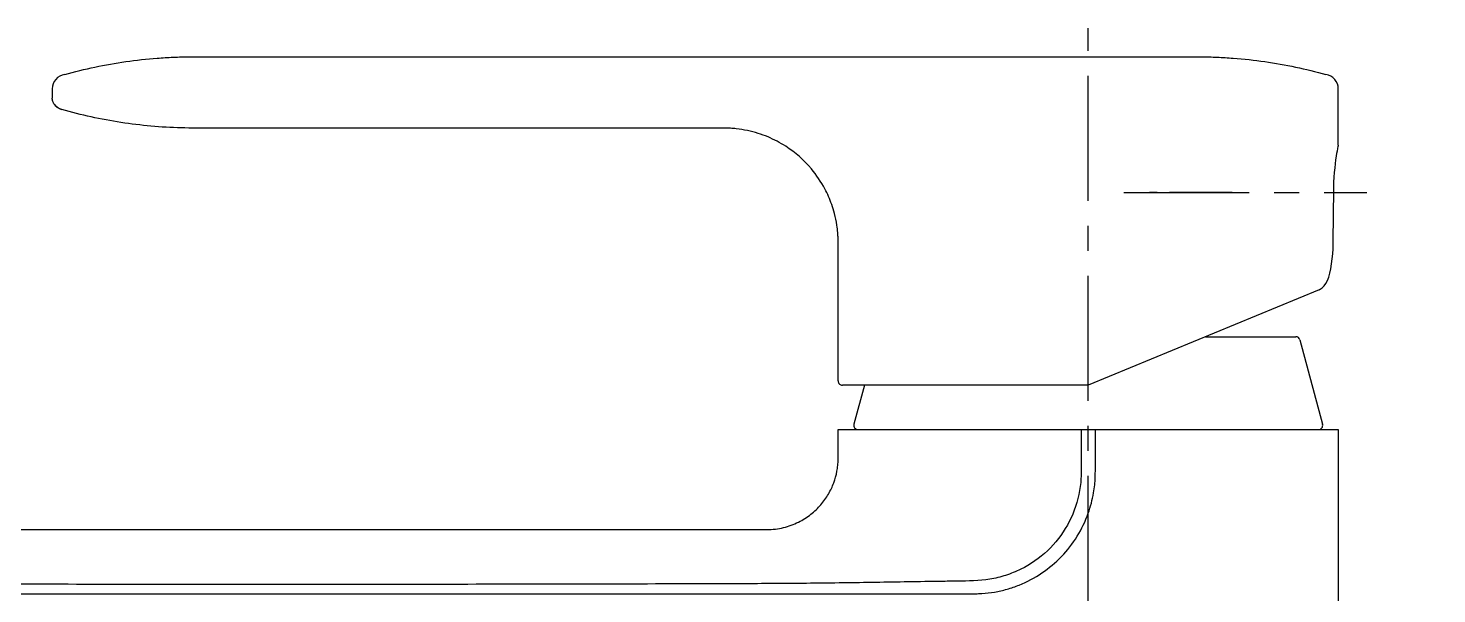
# Model space of a CAD drawing. Extents: x -14459 to -13865, y -11108 to -10688.
# Drawn here: x -14123.3 to -14024.7, y -10830 to -10790.4 of the extents above; entities that cross this region are included whole.
import ezdxf

# ---------------------------------------------------------------- set-up
doc = ezdxf.new("R2010")
doc.units = 0
doc.header["$LTSCALE"] = 7
doc.linetypes.add('CENTER', pattern=[2, 1.25, -0.25, 0.25, -0.25])
for name, color, linetype in [('0702LEVER_DXF_CONTINUOUS_LINE', 7, 'CONTINUOUS'), ('CL', 1, 'CENTER'), ('D', 2, 'CONTINUOUS'), ('DWG', 7, 'CONTINUOUS'), ('FL0702_BODY_DXF_CONTINUOUS_LINE', 7, 'CONTINUOUS')]:
    doc.layers.add(name, color=color, linetype=linetype)

msp = doc.modelspace()

# ---------------------------------------------------------------- linework, layer by layer
at = {"layer": '0702LEVER_DXF_CONTINUOUS_LINE', "color": 7, "linetype": 'Continuous'}
for p, q in [((-14121.62861, -10794.60967), (-14121.62861, -10795.2618)), ((-14031.62861, -10798.5618), (-14031.62861, -10794.60971)), ((-14120.95697, -10796.06045), (-14120.95661, -10796.06055)), ((-14031.62862, -10798.5618), (-14031.63434, -10798.61871)), ((-14031.9851, -10805.28237), (-14031.94728, -10801.69216)), ((-14032.97654, -10808.67139), (-14049.12861, -10815.3618)), ((-14049.12861, -10815.3618), (-14066.32857, -10815.3618))]:
    msp.add_line(p, q, dxfattribs=at)
for points in [[(-14121.48091, -10795.70384), (-14121.40128, -10795.79883), (-14121.29559, -10795.89256), (-14121.173, -10795.97208), (-14121.0358, -10796.03485), (-14120.95686, -10796.06078)], [(-14031.94728, -10801.69216), (-14031.94408, -10801.49444), (-14031.93263, -10801.14412), (-14031.9142, -10800.8002), (-14031.88963, -10800.46743), (-14031.86007, -10800.15037), (-14031.82698, -10799.8535), (-14031.79204, -10799.581), (-14031.75699, -10799.33658), (-14031.72363, -10799.12365), (-14031.69364, -10798.94516), (-14031.66856, -10798.80359), (-14031.63415, -10798.61688)], [(-14032.97654, -10808.67139), (-14032.9029, -10808.6362), (-14032.75668, -10808.53637), (-14032.62196, -10808.40063), (-14032.50075, -10808.22993), (-14032.3934, -10808.02482), (-14032.29937, -10807.78493), (-14032.21818, -10807.51018), (-14032.1501, -10807.20443), (-14032.09486, -10806.87278), (-14032.05196, -10806.52303), (-14032.02059, -10806.16415), (-14031.99967, -10805.80557), (-14031.98804, -10805.45983), (-14031.9851, -10805.28236)]]:
    msp.add_lwpolyline(points, dxfattribs=at)
for centre, radius, start, end in [((-14120.62843, -10794.60983), 1.00019, 97.2791484, 179.9909496), ((-14032.6288, -10794.60987), 1.00019, 0.0090195, 82.6821447), ((-14066.32857, -10815.0618), 0.3, 179.999083, 270)]:
    msp.add_arc(centre, radius, start, end, dxfattribs=at)
for points, knots in [([(-14120.75647, -10793.60697), (-14120.05558, -10793.41225), (-14118.63909, -10793.0675), (-14116.4759, -10792.68475), (-14114.64229, -10792.48069), (-14113.14963, -10792.39089), (-14112.00606, -10792.36342), (-14110.84296, -10792.36378), (-14109.65753, -10792.36652), (-14108.44685, -10792.36504), (-14106.77355, -10792.36486), (-14104.59755, -10792.3655), (-14101.88174, -10792.3657), (-14099.03027, -10792.36602), (-14094.99962, -10792.36634), (-14089.74328, -10792.36666), (-14083.25544, -10792.36689), (-14076.62808, -10792.36696), (-14070.00074, -10792.36689), (-14063.51294, -10792.36666), (-14058.25665, -10792.36634), (-14054.22605, -10792.36602), (-14051.37463, -10792.3657), (-14048.65887, -10792.36552), (-14046.4829, -10792.36478), (-14044.80963, -10792.36503), (-14043.59897, -10792.36652), (-14042.41356, -10792.36378), (-14041.25047, -10792.36344), (-14040.10691, -10792.39104), (-14038.61423, -10792.48112), (-14036.78065, -10792.68555), (-14034.61748, -10793.06813), (-14033.20097, -10793.41256), (-14032.50011, -10793.60721)], [0, 0, 0, 0, 0.02466461, 0.04938982, 0.07443925, 0.08716961, 0.10008286, 0.11321763, 0.12660523, 0.1402769, 0.1542672, 0.18334067, 0.21405713, 0.24635043, 0.2800236, 0.35072177, 0.42457386, 0.50000268, 0.57543135, 0.6492829, 0.71998022, 0.75365302, 0.78594573, 0.81666164, 0.8457346, 0.85972473, 0.87339621, 0.88678358, 0.89991814, 0.91283135, 0.92556195, 0.95061212, 0.97533687, 1, 1, 1, 1]), ([(-14121.48091, -10795.70384), (-14121.52679, -10795.64034), (-14121.60118, -10795.49939), (-14121.62716, -10795.34164), (-14121.62732, -10795.2633)], [0, 0, 0, 0, 0.50001633, 1, 1, 1, 1]), ([(-14120.95815, -10796.06041), (-14121.06111, -10796.03089), (-14121.25905, -10795.94054), (-14121.4184, -10795.79035), (-14121.48091, -10795.70384)], [0, 0, 0, 0, 0.5008678, 1, 1, 1, 1]), ([(-14104.12861, -10797.3618), (-14104.83481, -10797.3618), (-14106.24721, -10797.36214), (-14108.36584, -10797.36227), (-14110.4843, -10797.35997), (-14112.60316, -10797.36908), (-14114.71953, -10797.24491), (-14116.82323, -10796.98586), (-14118.90708, -10796.59818), (-14120.27775, -10796.25375), (-14120.95689, -10796.06048)], [0, 0, 0, 0, 0.1250107, 0.25002117, 0.3750302, 0.50003851, 0.62501954, 0.75001351, 0.8750069, 1, 1, 1, 1]), ([(-14066.62861, -10815.0618), (-14066.6286, -10814.31064), (-14066.62856, -10812.82973), (-14066.62867, -10811.00077), (-14066.62889, -10809.59082), (-14066.62899, -10808.59788), (-14066.62888, -10807.66323), (-14066.62856, -10806.79743), (-14066.62768, -10806.12372), (-14066.62827, -10805.62709), (-14066.62818, -10805.28914), (-14066.63538, -10804.97477), (-14066.66171, -10804.60049), (-14066.72612, -10804.05361), (-14066.86249, -10803.39301), (-14067.12562, -10802.53305), (-14067.60157, -10801.4473), (-14068.59012, -10799.98064), (-14069.98327, -10798.75401), (-14071.32751, -10798.0474), (-14072.24191, -10797.7138), (-14072.98512, -10797.5194), (-14073.63086, -10797.4166), (-14074.16104, -10797.37168), (-14074.56639, -10797.35934), (-14074.9756, -10797.36267), (-14075.38853, -10797.36153), (-14075.80504, -10797.36173), (-14076.36747, -10797.36182), (-14077.07915, -10797.36194), (-14077.94337, -10797.36196), (-14078.82095, -10797.36194), (-14080.01681, -10797.36187), (-14081.54255, -10797.36182), (-14084.06084, -10797.36178), (-14087.31572, -10797.36179), (-14091.33758, -10797.36179), (-14095.49874, -10797.3618), (-14099.77789, -10797.3618), (-14102.66763, -10797.3618), (-14104.12861, -10797.3618)], [0, 0, 0, 0, 0.0435458, 0.08584991, 0.10602734, 0.12528281, 0.14341196, 0.16021043, 0.1754744, 0.18246745, 0.18900095, 0.19506635, 0.20069117, 0.21074637, 0.22697019, 0.23971155, 0.2628342, 0.2954254, 0.34153647, 0.36866482, 0.38304688, 0.39788695, 0.41313118, 0.42088676, 0.42872065, 0.4366301, 0.44460947, 0.45265844, 0.46077613, 0.47721384, 0.49391598, 0.51087619, 0.52808813, 0.56324166, 0.59932525, 0.67407687, 0.7519316, 0.83247804, 0.91530475, 1, 1, 1, 1])]:
    msp.add_open_spline(points, degree=3, knots=knots, dxfattribs=at)
at = {"layer": 'CL'}
msp.add_line((-14046.62861, -10801.8618), (-14029.62861, -10801.8618), dxfattribs=at)
at = {"layer": 'CL', "ltscale": 0.5}
msp.add_line((-14039.06601, -10801.8618), (-14044.83983, -10801.8618), dxfattribs=at)
at = {"layer": 'D', "color": 1, "linetype": 'CENTER'}
msp.add_line((-14049.12861, -10942.4618), (-14049.12861, -10790.36549), dxfattribs=at)
at = {"layer": 'DWG'}
for p, q in [((-14040.92029, -10811.9618), (-14034.60853, -10811.9618)), ((-14034.31884, -10812.18381), (-14032.73048, -10818.08381)), ((-14064.79394, -10815.3618), (-14065.52674, -10818.08381)), ((-14066.62879, -10818.4618), (-14031.62869, -10818.4618))]:
    msp.add_line(p, q, dxfattribs=at)
for centre, start, end in [((-14034.60853, -10812.2618), 15.0676055, 90), ((-14065.23706, -10818.1618), 164.9323945, 270), ((-14033.02016, -10818.1618), 270, 15.0676055)]:
    msp.add_arc(centre, 0.3, start, end, dxfattribs=at)
at = {"layer": 'FL0702_BODY_DXF_CONTINUOUS_LINE', "color": 7, "linetype": 'Continuous'}
for points, knots in [([(-14049.62867, -10818.46154), (-14049.63019, -10818.84204), (-14049.62936, -10819.60305), (-14049.62495, -10820.55435), (-14049.62317, -10821.31525), (-14049.63004, -10822.07623), (-14049.81041, -10823.39838), (-14050.49262, -10825.19961), (-14051.90289, -10827.0268), (-14053.49046, -10828.12071), (-14054.89967, -10828.694), (-14056.38134, -10829.06874), (-14057.9134, -10829.06215), (-14059.43192, -10829.09357), (-14060.95424, -10829.11484), (-14062.85632, -10829.14605), (-14065.13925, -10829.18161), (-14067.42221, -10829.21307), (-14069.70534, -10829.23684), (-14071.98858, -10829.24986), (-14075.03294, -10829.25979), (-14080.36057, -10829.27599), (-14087.9715, -10829.29229), (-14097.10462, -10829.30252), (-14106.23774, -10829.305), (-14115.37085, -10829.30131), (-14124.50395, -10829.29304), (-14132.11486, -10829.28361), (-14138.20357, -10829.27532), (-14142.7701, -10829.26893), (-14147.33663, -10829.26253), (-14151.90315, -10829.25638), (-14156.46967, -10829.25044), (-14160.27424, -10829.24745), (-14163.30704, -10829.24543), (-14165.5443, -10829.23845), (-14167.71184, -10829.23066), (-14169.77135, -10829.22227), (-14171.68645, -10829.21416), (-14173.42181, -10829.20719), (-14174.74066, -10829.203), (-14175.68225, -10829.20016), (-14176.29624, -10829.1982), (-14176.84497, -10829.19618), (-14177.32617, -10829.1939), (-14177.73786, -10829.19121), (-14178.07814, -10829.18789), (-14178.3164, -10829.18431), (-14178.47011, -10829.18078), (-14178.55779, -10829.17821), (-14178.62636, -10829.17533), (-14178.67304, -10829.17273), (-14178.69917, -10829.16958), (-14178.71435, -10829.16819), (-14178.71883, -10829.16604), (-14178.72612, -10829.1661), (-14178.72547, -10829.16546)], [0, 0, 0, 0, 0.00836989, 0.01673975, 0.0209248, 0.02510908, 0.03347062, 0.05015446, 0.06682216, 0.08349375, 0.09185845, 0.1002187, 0.11693011, 0.12529942, 0.13366921, 0.15040913, 0.16714953, 0.18389055, 0.20063189, 0.21737336, 0.23411497, 0.26759811, 0.33456429, 0.40153046, 0.46849663, 0.53546276, 0.60242879, 0.66939473, 0.70287765, 0.73636054, 0.7698434, 0.80332621, 0.83680907, 0.87029188, 0.88701408, 0.90352067, 0.91950448, 0.93469297, 0.94882352, 0.96163085, 0.9728653, 0.97783412, 0.98234273, 0.98637126, 0.98990434, 0.9929277, 0.99542713, 0.99739004, 0.99816833, 0.9988105, 0.99931627, 0.99968646, 0.99982079, 0.99991941, 0.99997994, 1, 1, 1, 1]), ([(-14178.72091, -10829.16365), (-14177.88663, -10828.56997), (-14176.12453, -10827.5133), (-14173.74437, -10826.53938), (-14171.75868, -10825.98252), (-14170.21512, -10825.67931), (-14168.62399, -10825.50142), (-14166.98908, -10825.44767), (-14165.31121, -10825.45825), (-14163.58286, -10825.46327), (-14161.79714, -10825.46133), (-14159.29335, -10825.46208), (-14156.01703, -10825.4616), (-14151.92569, -10825.46177), (-14147.64287, -10825.4617), (-14143.19832, -10825.46167), (-14138.62182, -10825.46161), (-14132.34189, -10825.46153), (-14124.38535, -10825.46145), (-14114.8485, -10825.46141), (-14105.49834, -10825.46147), (-14097.93075, -10825.46112), (-14092.14868, -10825.46019), (-14088.0856, -10825.45953), (-14084.24781, -10825.45932), (-14081.2039, -10825.45983), (-14078.90373, -10825.46093), (-14077.28848, -10825.462), (-14075.75185, -10825.46358), (-14074.5222, -10825.46397), (-14073.58066, -10825.46205), (-14072.90714, -10825.45921), (-14072.25575, -10825.45878), (-14071.62786, -10825.46535), (-14071.02319, -10825.43706), (-14070.27053, -10825.30389), (-14069.41324, -10824.98746), (-14068.53385, -10824.43025), (-14067.82721, -10823.75506), (-14067.29235, -10823.0033), (-14066.91751, -10822.20789), (-14066.72837, -10821.52303), (-14066.64767, -10820.97641), (-14066.62716, -10820.56979), (-14066.62862, -10820.1662), (-14066.62819, -10819.63057), (-14066.62839, -10819.22941), (-14066.62853, -10818.96206), (-14066.62862, -10818.79531), (-14066.6287, -10818.62855), (-14066.62879, -10818.4618)], [0, 0, 0, 0, 0.0262102, 0.05235329, 0.06556782, 0.07895257, 0.09257358, 0.10650131, 0.12079759, 0.13552297, 0.15074193, 0.16650686, 0.19961259, 0.23460593, 0.27123309, 0.30924013, 0.3483731, 0.38837801, 0.46998769, 0.55203688, 0.63249315, 0.70932399, 0.74574471, 0.78049701, 0.81332696, 0.84398065, 0.85841207, 0.87220447, 0.88532647, 0.89774511, 0.90368001, 0.9094269, 0.91498577, 0.92035259, 0.92550201, 0.93045332, 0.93986786, 0.94867897, 0.9569262, 0.96472783, 0.97216298, 0.97932217, 0.98282591, 0.98628943, 0.98973145, 0.99315666, 1, 1, 1, 1.00426838, 1.00426838, 1.00426838, 1.00426838]), ([(-14049.129, -10824.32032), (-14049.04648, -10824.08813), (-14048.90126, -10823.61637), (-14048.75729, -10822.9533), (-14048.67154, -10822.34275), (-14048.63428, -10821.78907), (-14048.63069, -10821.23451), (-14048.63068, -10820.49515), (-14048.62982, -10819.5709), (-14048.62897, -10818.83151), (-14048.62878, -10818.46181)], [0, 0, 0, 0, 0.12498726, 0.24999917, 0.34375207, 0.43746554, 0.53122006, 0.62497539, 0.81248667, 1, 1, 1, 1]), ([(-14031.62869, -10818.4618), (-14031.62869, -10818.62846), (-14031.62869, -10818.79512), (-14031.62869, -10818.96178), (-14031.62869, -10818.96178), (-14031.62869, -10818.96179), (-14031.62869, -10818.9618), (-14031.62869, -10823.46259), (-14031.62869, -10832.46418), (-14031.62869, -10843.71616), (-14031.62869, -10852.71774), (-14031.62869, -10859.46893), (-14031.62869, -10866.22012), (-14031.62869, -10872.97131), (-14031.62869, -10879.7225), (-14031.62886, -10886.47371), (-14031.62933, -10892.09972), (-14031.6293, -10896.60051), (-14031.62895, -10899.97606), (-14031.62807, -10903.35159), (-14031.62736, -10906.16452), (-14031.62713, -10908.41489), (-14031.6272, -10910.10269), (-14031.6276, -10911.79054), (-14031.62825, -10913.1971), (-14031.62907, -10914.32235), (-14031.62959, -10915.16622), (-14031.62855, -10915.86942), (-14031.62757, -10916.43211), (-14031.63058, -10916.85406), (-14031.6229, -10917.27606), (-14031.56509, -10917.83592), (-14031.39855, -10918.52218), (-14031.06716, -10919.30123), (-14030.60795, -10920.01319), (-14030.03698, -10920.63783), (-14029.14787, -10921.33816), (-14028.09193, -10921.75599), (-14027.06248, -10922.20345), (-14026.02751, -10922.64611), (-14025.25242, -10922.97943), (-14024.73544, -10923.20135)], [-0.00462914, -0.00462914, -0.00462914, -0.00462914, -0.00000022, -0.00000022, -0.00000022, 0, 0, 0, 0.12500884, 0.25001768, 0.3125221, 0.37502653, 0.43753095, 0.50003537, 0.56253982, 0.62504445, 0.68754924, 0.71880141, 0.75005323, 0.78130466, 0.81255612, 0.82818206, 0.84380825, 0.85943476, 0.87506167, 0.88287529, 0.89068844, 0.89850001, 0.90240684, 0.90631645, 0.91022114, 0.91412271, 0.9219292, 0.9297311, 0.93753375, 0.9453406, 0.95314694, 0.96874772, 0.97656084, 0.98437395, 1, 1, 1, 1]), ([(-14161.62873, -10829.9619), (-14156.83994, -10829.96189), (-14147.26237, -10829.96177), (-14132.896, -10829.96157), (-14120.92403, -10829.96146), (-14111.34644, -10829.96149), (-14104.16324, -10829.96156), (-14096.98003, -10829.96159), (-14089.79682, -10829.96154), (-14083.81081, -10829.96136), (-14079.02199, -10829.96112), (-14075.43038, -10829.96086), (-14071.83877, -10829.96063), (-14068.84576, -10829.9606), (-14066.45136, -10829.96073), (-14064.65555, -10829.9608), (-14062.85974, -10829.9608), (-14061.06393, -10829.96059), (-14059.56742, -10829.96035), (-14058.3702, -10829.95967), (-14057.62199, -10829.95756), (-14057.02331, -10829.95795), (-14056.42521, -10829.93368), (-14055.68038, -10829.85076), (-14054.80344, -10829.65095), (-14053.6707, -10829.26171), (-14052.34116, -10828.55487), (-14050.9557, -10827.39721), (-14049.84905, -10825.97051), (-14049.32901, -10824.88313), (-14049.12895, -10824.32016)], [0, 0, 0, 0, 0.12501628, 0.25003251, 0.3750489, 0.43755716, 0.50006546, 0.56257381, 0.6250822, 0.68759064, 0.71884488, 0.75009913, 0.78135337, 0.81260761, 0.82823472, 0.84386184, 0.85948898, 0.87511616, 0.89074341, 0.898557, 0.90637049, 0.9102772, 0.91418428, 0.92199356, 0.92980374, 0.93761389, 0.95321385, 0.9688075, 0.98440262, 1, 1, 1, 1])]:
    msp.add_open_spline(points, degree=3, knots=knots, dxfattribs=at)

doc.saveas('drawing.dxf')
